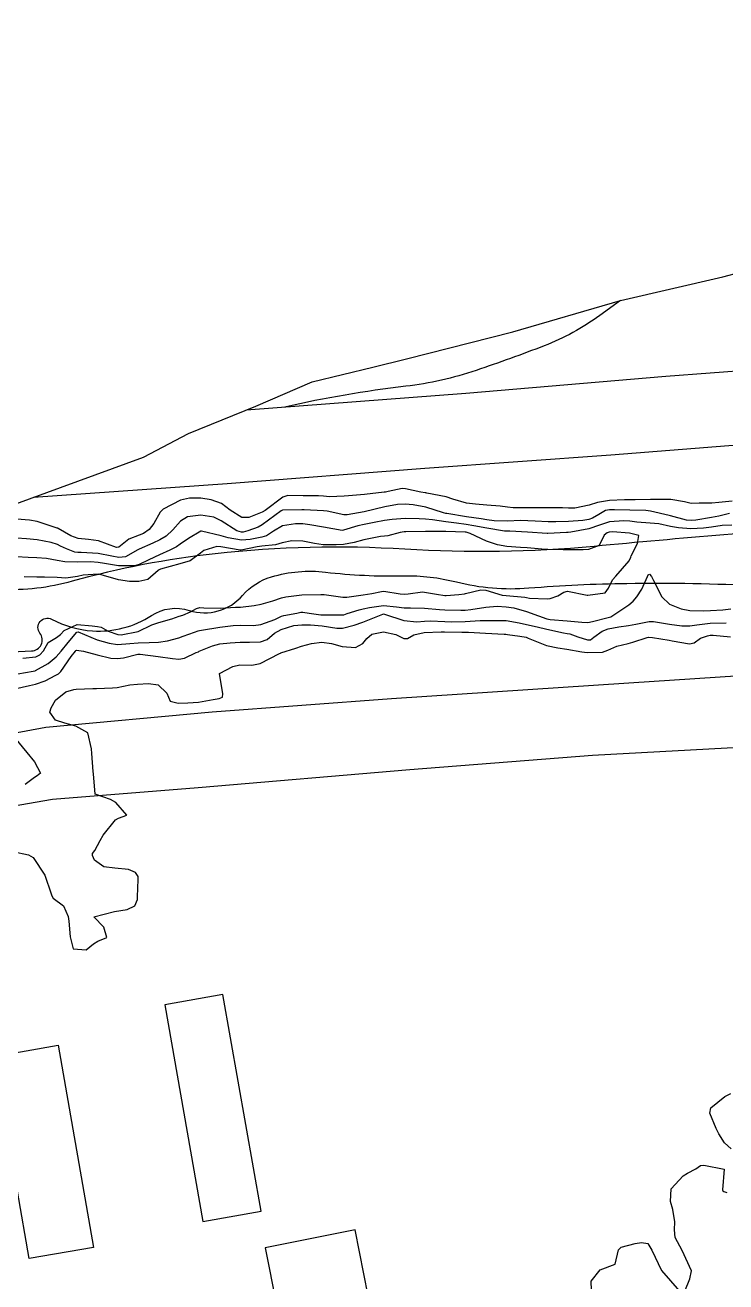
# Model space of a CAD drawing. Header units: metres. Extents: x 307586 to 320046, y 7427249 to 7434250.
# Drawn here: x 315696.3 to 315764.9, y 7432724.2 to 7432847.4 of the extents above; entities that cross this region are included whole.
import ezdxf

# ---------------------------------------------------------------- set-up
doc = ezdxf.new("R2010")
doc.units = ezdxf.units.M
doc.header["$MEASUREMENT"] = 0
for name, color, linetype in [('Area', 45, 'Continuous'), ('Curvas de Nivel 1m', 11, 'Continuous'), ('Curvas de Nivel 5m', 15, 'Continuous'), ('Edificações', 30, 'Continuous'), ('Hidrografia', 140, 'Continuous'), ('Vias Primárias', 230, 'Continuous'), ('Vias Secundárias', 230, 'Continuous')]:
    doc.layers.add(name, color=color, linetype=linetype)

msp = doc.modelspace()

# ---------------------------------------------------------------- linework, layer by layer
at = {"layer": 'Area'}
msp.add_polyline3d([(315680.82, 7432795.18, 726.73), (315707.91, 7432805.07, 733.78), (315712.34, 7432807.38, 730.83), (315718.92, 7432810.07, 730.94), (315724.45, 7432812.46, 730.89), (315730.39, 7432813.87, 730.89), (315733.68, 7432814.71, 730.81), (315744.09, 7432817.35, 730.79), (315754.62, 7432820.43, 730.74), (315764.65, 7432822.74, 730.62), (315773.31, 7432825.04, 736.4), (315775.44, 7432825.78, 730.7), (315776.42, 7432825.87, 735.85), (315786.11, 7432828.37, 732.33), (315789.64, 7432829.1, 736.97), (315801.07, 7432831.96, 735.69), (315802.87, 7432832.66, 733.07), (315819.01, 7432836.95, 740.7), (315826.84, 7432839.58, 737.37), (315829.76, 7432840.48, 735.85), (315832.36, 7432840.86, 731.04), (315846.16, 7432845.2, 742.21), (315850.67, 7432846.45, 731.12), (315853.57, 7432847.4, 743.3)], dxfattribs=at)
at = {"layer": 'Curvas de Nivel 1m', "flags": 128}
for points, elevation in [([(315765.29, 7432799.54), (315764.25, 7432799.3), (315763.54, 7432799.15), (315761.99, 7432798.88), (315761.54, 7432798.85), (315761.1, 7432798.89), (315759.54, 7432799.32), (315759.41, 7432799.36), (315757.55, 7432799.79), (315757.1, 7432799.83), (315755.55, 7432799.87), (315754.05, 7432799.92), (315753.55, 7432799.91), (315753.15, 7432799.83), (315752.5, 7432799.44), (315751.9, 7432799.08), (315751.54, 7432798.95), (315750.93, 7432798.86), (315749.54, 7432798.77), (315748.29, 7432798.74), (315747.54, 7432798.74), (315746.26, 7432798.79), (315745.54, 7432798.83), (315744.86, 7432798.85), (315743.54, 7432798.81), (315742.27, 7432798.83), (315741.54, 7432798.93), (315740.98, 7432799.02), (315739.54, 7432799.22), (315737.62, 7432799.54), (315737.54, 7432799.56), (315737.3, 7432799.62), (315735.55, 7432800.16), (315734.31, 7432800.41), (315733.55, 7432800.47), (315732.8, 7432800.43), (315731.55, 7432800.2), (315729.54, 7432799.72), (315727.86, 7432799.42), (315727.54, 7432799.41), (315725.9, 7432799.76), (315725.54, 7432799.81), (315723.65, 7432799.9), (315723.54, 7432799.9), (315723.43, 7432799.9), (315721.54, 7432799.88), (315721.4, 7432799.81), (315719.53, 7432798.42), (315719.15, 7432798.22), (315718.14, 7432797.85), (315717.67, 7432797.71), (315717.52, 7432797.71), (315717.06, 7432797.86), (315715.53, 7432798.83), (315714.81, 7432799.17), (315713.54, 7432799.38), (315712.23, 7432799.23), (315711.53, 7432798.79), (315710.79, 7432797.94), (315710.13, 7432797.33), (315709.51, 7432796.96), (315708.83, 7432796.64), (315707.49, 7432796.06), (315707.44, 7432796.03), (315707.37, 7432795.98), (315706.17, 7432795.31), (315705.49, 7432795.23), (315704.83, 7432795.35), (315703.49, 7432795.62), (315701.82, 7432795.72), (315701.49, 7432795.71), (315701.18, 7432795.74), (315700.37, 7432796.07), (315699.78, 7432796.36), (315699.5, 7432796.5), (315698.89, 7432796.69), (315697.5, 7432796.96), (315696.46, 7432797.07), (315695.5, 7432797.12)], 729), ([(315765.53, 7432798.4), (315764.6, 7432798.36), (315763.53, 7432798.21), (315762.74, 7432798.1), (315761.53, 7432798.05), (315760.31, 7432798.13), (315759.53, 7432798.27), (315758.39, 7432798.52), (315757.54, 7432798.61), (315756.22, 7432798.7), (315755.54, 7432798.78), (315754.95, 7432798.83), (315753.54, 7432798.72), (315752.58, 7432798.39), (315751.53, 7432798.03), (315749.75, 7432797.7), (315749.52, 7432797.69), (315749.33, 7432797.68), (315747.52, 7432797.57), (315747.45, 7432797.57), (315745.52, 7432797.71), (315743.78, 7432797.8), (315743.53, 7432797.8), (315743.26, 7432797.82), (315741.53, 7432798.11), (315740.28, 7432798.34), (315739.53, 7432798.46), (315738.56, 7432798.59), (315737.53, 7432798.72), (315736.23, 7432798.93), (315735.54, 7432799), (315734.9, 7432799.02), (315733.54, 7432799.07), (315732.26, 7432798.96), (315731.53, 7432798.85), (315730.5, 7432798.67), (315729.53, 7432798.48), (315728.92, 7432798.33), (315727.52, 7432797.9), (315727.38, 7432797.89), (315725.53, 7432798.19), (315724.2, 7432798.45), (315723.53, 7432798.52), (315722.8, 7432798.53), (315721.53, 7432798.34), (315720.65, 7432797.82), (315719.98, 7432797.37), (315719.51, 7432797.24), (315718.36, 7432797), (315717.51, 7432796.94), (315716.22, 7432797.17), (315715.51, 7432797.35), (315713.6, 7432797.83), (315713.52, 7432797.82), (315712.33, 7432797.1), (315711.5, 7432796.53), (315711.14, 7432796.29), (315710.49, 7432795.94), (315709.49, 7432795.5), (315708.43, 7432795.02), (315707.48, 7432794.56), (315707.03, 7432794.43), (315705.48, 7432794.41), (315704.1, 7432794.64), (315703.48, 7432794.75), (315702.72, 7432794.8), (315701.48, 7432794.77), (315700.22, 7432794.81), (315699.48, 7432794.95), (315698.42, 7432795.15), (315697.48, 7432795.2), (315696.61, 7432795.23), (315695.48, 7432795.29)], 728), ([(315696.09, 7432785.38), (315697.37, 7432785.51), (315697.78, 7432785.68), (315698.12, 7432786.09), (315698.58, 7432786.9), (315699.39, 7432787.38), (315699.78, 7432787.69), (315700.14, 7432788.07), (315701.41, 7432788.68), (315702.89, 7432788.55), (315703.41, 7432788.47), (315703.79, 7432788.4), (315704.45, 7432788.01), (315705.4, 7432787.68), (315705.72, 7432787.67), (315707.4, 7432787.98), (315708.73, 7432788.64), (315709.41, 7432788.86), (315710.69, 7432789.22), (315711.42, 7432789.47), (315711.76, 7432789.59), (315712.52, 7432789.92), (315713.1, 7432790.24), (315713.43, 7432790.32), (315713.83, 7432790.31), (315715.43, 7432790.28), (315716.93, 7432790.36), (315717.43, 7432790.38), (315718.75, 7432790.52), (315719.43, 7432790.67), (315720.59, 7432790.98), (315721.44, 7432791.28), (315721.85, 7432791.39), (315723.44, 7432791.57), (315725.3, 7432791.62), (315725.44, 7432791.62), (315725.6, 7432791.6), (315727.44, 7432791.34), (315727.82, 7432791.36), (315729.44, 7432791.59), (315730.27, 7432791.71), (315731.23, 7432791.91), (315731.45, 7432791.92), (315733.05, 7432791.67), (315733.44, 7432791.65), (315733.84, 7432791.66), (315735.23, 7432791.86), (315735.45, 7432791.85), (315736.61, 7432791.63), (315737.44, 7432791.51), (315737.55, 7432791.51), (315738.81, 7432791.61), (315739.36, 7432791.68), (315739.44, 7432791.71), (315740.94, 7432792.08), (315741.45, 7432792.04), (315743.04, 7432791.55), (315743.44, 7432791.5), (315745.27, 7432791.35), (315745.44, 7432791.31), (315745.72, 7432791.24), (315747.44, 7432791.18), (315747.73, 7432791.21), (315748.5, 7432791.49), (315749.09, 7432791.84), (315749.45, 7432791.92), (315751.35, 7432791.55), (315751.44, 7432791.54), (315753.12, 7432791.77), (315753.45, 7432792.22), (315753.86, 7432793.04), (315754.16, 7432793.42), (315755.49, 7432794.92), (315755.63, 7432795.26), (315755.67, 7432795.4), (315756.3, 7432796.6), (315756.41, 7432797.39), (315755.52, 7432797.61), (315753.84, 7432797.74), (315753.53, 7432797.71), (315753.31, 7432797.64), (315753.03, 7432797.43), (315752.53, 7432796.42), (315751.5, 7432796.02), (315750.97, 7432795.99), (315749.5, 7432795.98), (315749, 7432795.98), (315747.5, 7432796.02), (315746.94, 7432796.06), (315745.5, 7432796.18), (315744.83, 7432796.21), (315743.5, 7432796.31), (315742.58, 7432796.48), (315741.51, 7432796.84), (315739.92, 7432797.59), (315739.61, 7432797.69), (315739.52, 7432797.7), (315739.41, 7432797.71), (315737.52, 7432797.77), (315737.37, 7432797.78), (315735.52, 7432797.78), (315733.62, 7432797.76), (315733.52, 7432797.76), (315733.44, 7432797.76), (315733.05, 7432797.67), (315731.85, 7432797.36), (315731.52, 7432797.32), (315731.12, 7432797.29), (315729.51, 7432796.98), (315728.54, 7432796.7), (315727.5, 7432796.5), (315726.79, 7432796.46), (315725.5, 7432796.48), (315724.68, 7432796.6), (315723.51, 7432796.82), (315722.44, 7432796.87), (315721.51, 7432796.66), (315720.85, 7432796.47), (315719.5, 7432796.34), (315719.06, 7432796.28), (315717.49, 7432795.95), (315717.4, 7432795.95), (315715.5, 7432796.28), (315715.09, 7432796.3), (315713.82, 7432795.91), (315713.49, 7432795.67), (315712.48, 7432794.92), (315711.48, 7432794.6), (315709.6, 7432794.08), (315709.47, 7432794.03), (315709.42, 7432794.01), (315709.35, 7432793.96), (315708.34, 7432793.09), (315707.46, 7432792.88), (315706.56, 7432792.89), (315705.46, 7432793.04), (315704, 7432793.48), (315703.47, 7432793.59), (315702.02, 7432793.49), (315701.46, 7432793.36), (315700.33, 7432793.2), (315699.46, 7432793.26), (315698.24, 7432793.31), (315697.46, 7432793.31), (315696.22, 7432793.35)], 727), ([(315695.63, 7432783.84), (315697.12, 7432784.1), (315697.32, 7432784.14), (315697.35, 7432784.15), (315698.6, 7432784.85), (315699.37, 7432785.5), (315699.87, 7432786.07), (315700.54, 7432786.91), (315701.4, 7432787.92), (315701.51, 7432787.94), (315703.39, 7432787.18), (315704.56, 7432786.84), (315705.38, 7432786.72), (315706.58, 7432786.79), (315707.39, 7432786.86), (315708.47, 7432786.89), (315709.39, 7432786.95), (315710.27, 7432787.07), (315711.39, 7432787.36), (315711.81, 7432787.52), (315712.9, 7432787.92), (315713.27, 7432788.05), (315713.4, 7432788.08), (315713.61, 7432788.12), (315715.41, 7432788.41), (315716.71, 7432788.57), (315717.41, 7432788.59), (315718.68, 7432788.57), (315719.41, 7432788.67), (315720.77, 7432789.17), (315721.42, 7432789.48), (315721.67, 7432789.56), (315722.95, 7432789.79), (315723.34, 7432789.88), (315723.42, 7432789.89), (315723.52, 7432789.88), (315724.14, 7432789.78), (315725.29, 7432789.63), (315725.42, 7432789.61), (315725.58, 7432789.6), (315727.42, 7432789.61), (315727.53, 7432789.63), (315727.87, 7432789.74), (315729.03, 7432790.12), (315729.43, 7432790.19), (315730.04, 7432790.32), (315731.43, 7432790.53), (315732.7, 7432790.41), (315733.43, 7432790.31), (315734.08, 7432790.31), (315735.43, 7432790.27), (315736.91, 7432790.15), (315737.43, 7432790.11), (315738.98, 7432790.06), (315739.43, 7432790.07), (315739.97, 7432790.14), (315741.43, 7432790.37), (315742.54, 7432790.45), (315743.43, 7432790.4), (315744.18, 7432790.29), (315745.43, 7432789.94), (315746.59, 7432789.51), (315747.42, 7432789.23), (315747.75, 7432789.17), (315749.42, 7432789.04), (315750.84, 7432788.88), (315751.42, 7432788.85), (315751.9, 7432788.96), (315753.42, 7432789.34), (315753.68, 7432789.43), (315755.43, 7432790.59), (315755.87, 7432790.96), (315756.24, 7432791.39), (315756.72, 7432792.12), (315757.26, 7432793.38), (315757.33, 7432793.53), (315757.48, 7432793.59), (315757.68, 7432793.38), (315757.87, 7432792.98), (315758.68, 7432791.37), (315759.44, 7432790.67), (315760.56, 7432790.21), (315761.43, 7432790.04), (315762.74, 7432790.01), (315763.43, 7432790.04), (315764.64, 7432790.09), (315765.44, 7432790.2)], 728), ([(315695.33, 7432782.36), (315696.75, 7432782.68), (315697.33, 7432782.82), (315698.28, 7432783.15), (315699.35, 7432783.69), (315699.59, 7432783.83), (315699.82, 7432784.07), (315700.83, 7432785.53), (315701.25, 7432786.05), (315701.3, 7432786.12), (315701.37, 7432786.16), (315702.05, 7432786.04), (315703.37, 7432785.68), (315704.73, 7432785.37), (315705.37, 7432785.32), (315705.97, 7432785.39), (315707.37, 7432785.76), (315707.58, 7432785.77), (315709.37, 7432785.52), (315710.76, 7432785.34), (315711.37, 7432785.27), (315711.94, 7432785.36), (315713.09, 7432785.91), (315713.29, 7432786), (315713.37, 7432786.04), (315714.68, 7432786.59), (315715.39, 7432786.76), (315716.39, 7432786.87), (315717.39, 7432786.93), (315718.31, 7432786.93), (315719.39, 7432786.96), (315720.02, 7432787.2), (315720.76, 7432787.82), (315721.41, 7432788.19), (315722.65, 7432788.56), (315723.41, 7432788.65), (315724.26, 7432788.63), (315725.41, 7432788.53), (315726.84, 7432788.31), (315727.41, 7432788.31), (315728.54, 7432788.6), (315729.41, 7432788.9), (315731.35, 7432789.69), (315731.42, 7432789.71), (315731.51, 7432789.69), (315733.42, 7432789.05), (315734.7, 7432788.93), (315735.42, 7432789), (315736.03, 7432789.02), (315737.42, 7432788.96), (315738.1, 7432788.93), (315739.42, 7432788.95), (315740.9, 7432789.06), (315741.42, 7432789.07), (315741.92, 7432789.06), (315743.42, 7432789.05), (315744.71, 7432788.83), (315745.41, 7432788.68), (315746.47, 7432788.45), (315747.41, 7432788.21), (315749.04, 7432787.85), (315749.41, 7432787.8), (315749.68, 7432787.75), (315750.45, 7432787.46), (315751.4, 7432787.15), (315751.68, 7432787.16), (315752.03, 7432787.44), (315752.82, 7432788.02), (315753.41, 7432788.24), (315754.45, 7432788.45), (315755.41, 7432788.58), (315756.12, 7432788.69), (315757.42, 7432788.95), (315757.85, 7432788.95), (315759.42, 7432788.7), (315760.63, 7432788.55), (315761.42, 7432788.55), (315762.1, 7432788.64), (315763.42, 7432788.79), (315764.98, 7432788.84)], 729), ([(315765.48, 7432737.27), (315764.81, 7432737.88), (315764.27, 7432738.74), (315763.99, 7432739.29), (315763.37, 7432740.77), (315763.46, 7432741.3), (315764.86, 7432742.4), (315765.42, 7432742.72)], 731), ([(315760.94, 7432723.33), (315761.43, 7432724.54), (315761.57, 7432725.32), (315760.68, 7432727.33), (315759.97, 7432728.61), (315759.9, 7432729.34), (315759.94, 7432730.12), (315759.76, 7432731.34), (315759.51, 7432732.12), (315759.59, 7432733.35), (315760.77, 7432734.64), (315761.2, 7432734.89), (315761.99, 7432735.32), (315762.45, 7432735.64), (315762.78, 7432735.67), (315764.77, 7432735.28), (315764.62, 7432733.28), (315764.65, 7432733.18), (315764.75, 7432733.1), (315765.04, 7432732.99)], 731), ([(315751.8, 7432723.44), (315751.75, 7432724.33), (315752.65, 7432725.43), (315754.09, 7432725.98), (315754.43, 7432727.4), (315754.69, 7432727.64), (315756.07, 7432728), (315756.69, 7432728.09), (315757.31, 7432727.99), (315757.71, 7432727.36), (315758.65, 7432725.35), (315760.41, 7432723.33)], 731)]:
    msp.add_lwpolyline(points, dxfattribs=dict(at, elevation=elevation))
at = {"layer": 'Curvas de Nivel 5m', "elevation": 730, "flags": 128}
for points in [[(315765.56, 7432800.75), (315764.26, 7432800.61), (315763.56, 7432800.57), (315762.33, 7432800.55), (315761.56, 7432800.54), (315760.91, 7432800.69), (315759.56, 7432800.93), (315758.01, 7432800.93), (315757.56, 7432800.92), (315756.08, 7432800.87), (315755.56, 7432800.87), (315755.02, 7432800.87), (315753.56, 7432800.81), (315752.37, 7432800.62), (315751.55, 7432800.36), (315750.16, 7432800.08), (315749.55, 7432800.08), (315748.94, 7432800.09), (315747.55, 7432800.09), (315746.96, 7432800.1), (315745.55, 7432800.11), (315744.11, 7432800.11), (315743.55, 7432800.16), (315742.84, 7432800.26), (315741.55, 7432800.37), (315740.43, 7432800.46), (315739.55, 7432800.55), (315738.21, 7432800.96), (315737.56, 7432801.18), (315735.67, 7432801.53), (315735.56, 7432801.56), (315735.49, 7432801.57), (315735.09, 7432801.65), (315733.57, 7432801.97), (315733.26, 7432801.98), (315731.89, 7432801.69), (315731.61, 7432801.64), (315731.56, 7432801.63), (315731.49, 7432801.62), (315729.56, 7432801.41), (315728, 7432801.29), (315727.56, 7432801.26), (315726.13, 7432801.18), (315725.56, 7432801.24), (315725.07, 7432801.28), (315723.56, 7432801.27), (315722.06, 7432801.3), (315721.56, 7432801.14), (315719.82, 7432799.84), (315719.54, 7432799.67), (315718.24, 7432799.15), (315717.54, 7432799.15), (315716.41, 7432799.87), (315715.55, 7432800.52), (315714.56, 7432800.9), (315713.55, 7432801.04), (315712.43, 7432801.05), (315711.55, 7432800.84), (315709.86, 7432799.96), (315709.54, 7432799.66), (315708.92, 7432798.57), (315708.47, 7432797.97), (315707.91, 7432797.58), (315707.51, 7432797.43), (315706.48, 7432797.02), (315705.5, 7432796.23), (315705.29, 7432796.2), (315703.51, 7432796.86), (315702.54, 7432797.01), (315701.51, 7432797.1), (315700.81, 7432797.35), (315699.56, 7432798.08), (315699.53, 7432798.1), (315699.51, 7432798.1), (315699.48, 7432798.12), (315697.52, 7432798.75), (315696.75, 7432798.88), (315695.53, 7432798.98)], [(315695.14, 7432766.41), (315696.66, 7432766.1), (315697.13, 7432765.84), (315698.26, 7432764.09), (315698.89, 7432762.28), (315698.95, 7432762.08), (315699.08, 7432761.85), (315700.1, 7432761.09), (315700.55, 7432760.06), (315700.61, 7432759.61), (315700.74, 7432758.05), (315701.03, 7432756.88), (315702.29, 7432756.77), (315703.03, 7432757.38), (315703.44, 7432757.62), (315704.33, 7432758.01), (315704.05, 7432759.02), (315703.06, 7432760.03), (315705.07, 7432760.53), (315706.31, 7432760.75), (315707.07, 7432761.1), (315707.33, 7432761.73), (315707.32, 7432761.98), (315707.41, 7432763.67), (315707.39, 7432763.98), (315707.12, 7432764.37), (315706.45, 7432764.66), (315705.12, 7432764.79), (315704.03, 7432764.93), (315703.13, 7432765.58), (315702.91, 7432766.03), (315702.93, 7432766.23), (315703.14, 7432766.53), (315703.69, 7432767.49), (315703.97, 7432768.02), (315705.18, 7432769.53), (315705.48, 7432769.7), (315706.29, 7432769.99), (315705.2, 7432771.21), (315704.7, 7432771.51), (315703.2, 7432772.03), (315703.01, 7432774.03), (315703, 7432774.27), (315702.85, 7432776.03), (315702.82, 7432776.48), (315702.48, 7432778.04), (315701.29, 7432778.71), (315700.21, 7432778.99), (315699.3, 7432779.3), (315698.75, 7432780.09), (315698.89, 7432780.5), (315699.31, 7432781.26), (315700.32, 7432782.07), (315701.09, 7432782.29), (315701.33, 7432782.34), (315702.97, 7432782.39), (315703.33, 7432782.39), (315704.88, 7432782.46), (315705.33, 7432782.5), (315706.59, 7432782.74), (315707.34, 7432782.83), (315708.41, 7432782.9), (315709.34, 7432782.77), (315710.2, 7432781.95), (315710.53, 7432781.16), (315711.31, 7432780.96), (315712.25, 7432780.98), (315713.31, 7432781.05), (315714.75, 7432781.32), (315715.32, 7432781.4), (315715.65, 7432781.55), (315715.69, 7432781.88), (315715.35, 7432783.88), (315716.67, 7432784.56), (315717.36, 7432784.7), (315718.52, 7432784.69), (315719.36, 7432784.85), (315721.25, 7432785.81), (315721.33, 7432785.86), (315721.37, 7432785.88), (315722.84, 7432786.34), (315723.38, 7432786.55), (315724.37, 7432786.8), (315725.39, 7432786.93), (315726.32, 7432786.82), (315727.38, 7432786.5), (315728.69, 7432786.42), (315729.39, 7432786.81), (315729.8, 7432787.31), (315730.29, 7432787.71), (315731.41, 7432787.94), (315732.64, 7432787.68), (315733.4, 7432787.31), (315733.76, 7432787.3), (315734.39, 7432787.66), (315735.41, 7432787.88), (315737.08, 7432787.95), (315737.41, 7432787.95), (315739.1, 7432787.91), (315739.41, 7432787.91), (315739.73, 7432787.92), (315741.41, 7432787.83), (315743.23, 7432787.72), (315743.4, 7432787.71), (315743.55, 7432787.7), (315744.78, 7432787.53), (315745.4, 7432787.41), (315745.6, 7432787.32), (315747.39, 7432786.61), (315748.49, 7432786.38), (315749.38, 7432786.25), (315750.84, 7432786), (315751.38, 7432785.93), (315752.85, 7432785.97), (315753.38, 7432786.16), (315754.27, 7432786.54), (315755.39, 7432786.82), (315755.85, 7432786.94), (315757.23, 7432787.38), (315757.38, 7432787.41), (315757.4, 7432787.41), (315757.76, 7432787.38), (315759.4, 7432787.12), (315759.69, 7432787.07), (315761.39, 7432786.78), (315761.84, 7432786.88), (315762.47, 7432787.32), (315763.15, 7432787.57), (315763.41, 7432787.61), (315763.71, 7432787.61), (315765.4, 7432787.46)], [(315695.28, 7432777.6), (315696.49, 7432776.11), (315697.24, 7432775.2), (315697.83, 7432774.09), (315697.5, 7432773.83), (315697.23, 7432773.68), (315696.33, 7432773)]]:
    msp.add_lwpolyline(points, dxfattribs=at)
at = {"layer": 'Edificações'}
for points in [[(315715.7, 7432752.42), (315710, 7432751.41), (315713.74, 7432730.15), (315719.44, 7432731.16)], [(315693.25, 7432746.33), (315699.55, 7432747.44), (315703.03, 7432727.63), (315696.73, 7432726.52)], [(315730.36, 7432720.72), (315728.64, 7432729.35), (315719.83, 7432727.59), (315724.24, 7432705.41), (315733.05, 7432707.16), (315734.24, 7432707.39), (315731.54, 7432720.96)]]:
    msp.add_lwpolyline(points, close=True, dxfattribs=at)
at = {"layer": 'Hidrografia', "elevation": 735.42}
msp.add_lwpolyline([(315855.84, 7432804.43, -0.078062), (315844.24, 7432802.45, -0.00047), (315825.52, 7432802.24, 0.023205), (315806.44, 7432801.14, -0.006408), (315777.49, 7432798.51, 0.00392), (315752.04, 7432796.32, -0.039044), (315733.52, 7432796.04, 0.043038), (315714.95, 7432795.6, 0.040528), (315700.93, 7432792.9, -0.077442), (315693.94, 7432792.08, 0.043495), (315681.92, 7432791.48, -0.06518), (315673.27, 7432791.43)], format="xyb", dxfattribs=at)
at = {"layer": 'Hidrografia'}
msp.add_lwpolyline([(315691.93, 7432785.49, -0.049298), (315696.95, 7432786.08, 0.619269), (315697.78, 7432787.81, -0.809802), (315698.92, 7432789.18, 0.105098), (315702.94, 7432788.04, 0.162944), (315708.7, 7432789.55, -0.225845), (315712.4, 7432790.05, 0.300065), (315717.62, 7432791.52, -0.143076), (315720.45, 7432793.34, -0.101501), (315725.75, 7432793.8, 0.034342), (315733.36, 7432793.44, -0.06725), (315738.56, 7432792.84, 0.082248), (315745.65, 7432792.25, -0.016681), (315755.26, 7432792.7, -0.015741), (315768.19, 7432792.48, 0.063845), (315776.98, 7432793.17, -0.04632), (315793.02, 7432794.99, 0.045321), (315799.14, 7432795.68, -0.056515), (315814.97, 7432797.09, 0.032599), (315837.1, 7432798, 0.021998), (315855.49, 7432800.79, 0.048795)], format="xyb", dxfattribs=at)
at = {"layer": 'Vias Primárias'}
for points in [[(315718.02, 7432809.7), (315739.48, 7432811.33), (315759.07, 7432813), (315776.43, 7432814.3), (315801.38, 7432816.34), (315811.75, 7432817.39), (315822.13, 7432818.56), (315830.55, 7432819.68), (315841.79, 7432821.61), (315854.22, 7432824.36)], [(315718.02, 7432809.7), (315739.48, 7432811.33), (315759.07, 7432813), (315776.43, 7432814.3), (315801.38, 7432816.34), (315811.75, 7432817.39), (315822.13, 7432818.56), (315830.55, 7432819.68), (315841.79, 7432821.61), (315854.22, 7432824.36)], [(315697.16, 7432801.14), (315716.11, 7432802.47), (315735.47, 7432803.98), (315753.69, 7432805.29), (315772.27, 7432806.78), (315790.88, 7432808.24), (315799.43, 7432809), (315809.8, 7432809.95), (315824.03, 7432811.57), (315835.43, 7432813.37), (315845.41, 7432815.22), (315851.69, 7432816.51), (315862.43, 7432819.11)], [(315697.16, 7432801.14), (315716.11, 7432802.47), (315735.47, 7432803.98), (315753.69, 7432805.29), (315772.27, 7432806.78), (315790.88, 7432808.24), (315799.43, 7432809), (315809.8, 7432809.95), (315824.03, 7432811.57), (315835.43, 7432813.37), (315845.41, 7432815.22), (315851.69, 7432816.51), (315862.43, 7432819.11)], [(315856.15, 7432793.24), (315846.18, 7432791.45), (315833.89, 7432789.14), (315820.8, 7432787.5), (315806.64, 7432786.21), (315789.97, 7432785.16), (315772.83, 7432784.06), (315755.44, 7432782.92), (315732.2, 7432781.39), (315714.63, 7432780.06), (315698.37, 7432778.56), (315686.06, 7432776.29), (315669.39, 7432772.86), (315657.79, 7432769.73), (315647.61, 7432766.52), (315634.58, 7432761.98), (315620.48, 7432756.47), (315604.39, 7432749.4)], [(315856.15, 7432793.24), (315846.18, 7432791.45), (315833.89, 7432789.14), (315820.8, 7432787.5), (315806.64, 7432786.21), (315789.97, 7432785.16), (315772.83, 7432784.06), (315755.44, 7432782.92), (315732.2, 7432781.39), (315714.63, 7432780.06), (315698.37, 7432778.56), (315686.06, 7432776.29), (315669.39, 7432772.86), (315657.79, 7432769.73), (315647.61, 7432766.52), (315634.58, 7432761.98), (315620.48, 7432756.47), (315604.39, 7432749.4)], [(315853.41, 7432786.39), (315842.27, 7432783.75), (315829.81, 7432781.66), (315812.6, 7432779.77), (315795.04, 7432778.57), (315772.89, 7432776.97), (315751.9, 7432775.82), (315733.99, 7432774.41), (315713.28, 7432772.66), (315699.01, 7432771.52), (315690.33, 7432770.01), (315679, 7432768.08), (315662.34, 7432764.02), (315651.1, 7432760.54), (315638.13, 7432756.19), (315623.61, 7432750.71), (315607.51, 7432743.33)], [(315853.41, 7432786.39), (315842.27, 7432783.75), (315829.81, 7432781.66), (315812.6, 7432779.77), (315795.04, 7432778.57), (315772.89, 7432776.97), (315751.9, 7432775.82), (315733.99, 7432774.41), (315713.28, 7432772.66), (315699.01, 7432771.52), (315690.33, 7432770.01), (315679, 7432768.08), (315662.34, 7432764.02), (315651.1, 7432760.54), (315638.13, 7432756.19), (315623.61, 7432750.71), (315607.51, 7432743.33)]]:
    msp.add_lwpolyline(points, dxfattribs=at)
at = {"layer": 'Vias Secundárias', "elevation": 730.74}
msp.add_lwpolyline([(315754.62, 7432820.43), (315752.59, 7432818.95, -0.066098), (315747.16, 7432815.98, -0.010225), (315740.5, 7432813.57, -0.052547), (315733.6, 7432812.01, 0.026187), (315721.76, 7432809.98, 24.073402)], format="xyb", dxfattribs=at)
msp.add_lwpolyline([(315754.62, 7432820.43), (315752.59, 7432818.95, -0.066098), (315747.16, 7432815.98, -0.010225), (315740.5, 7432813.57, -0.052547), (315733.6, 7432812.01, 0.026187), (315721.76, 7432809.98, 24.073402)], format="xyb", dxfattribs=at)

doc.saveas('drawing.dxf')
